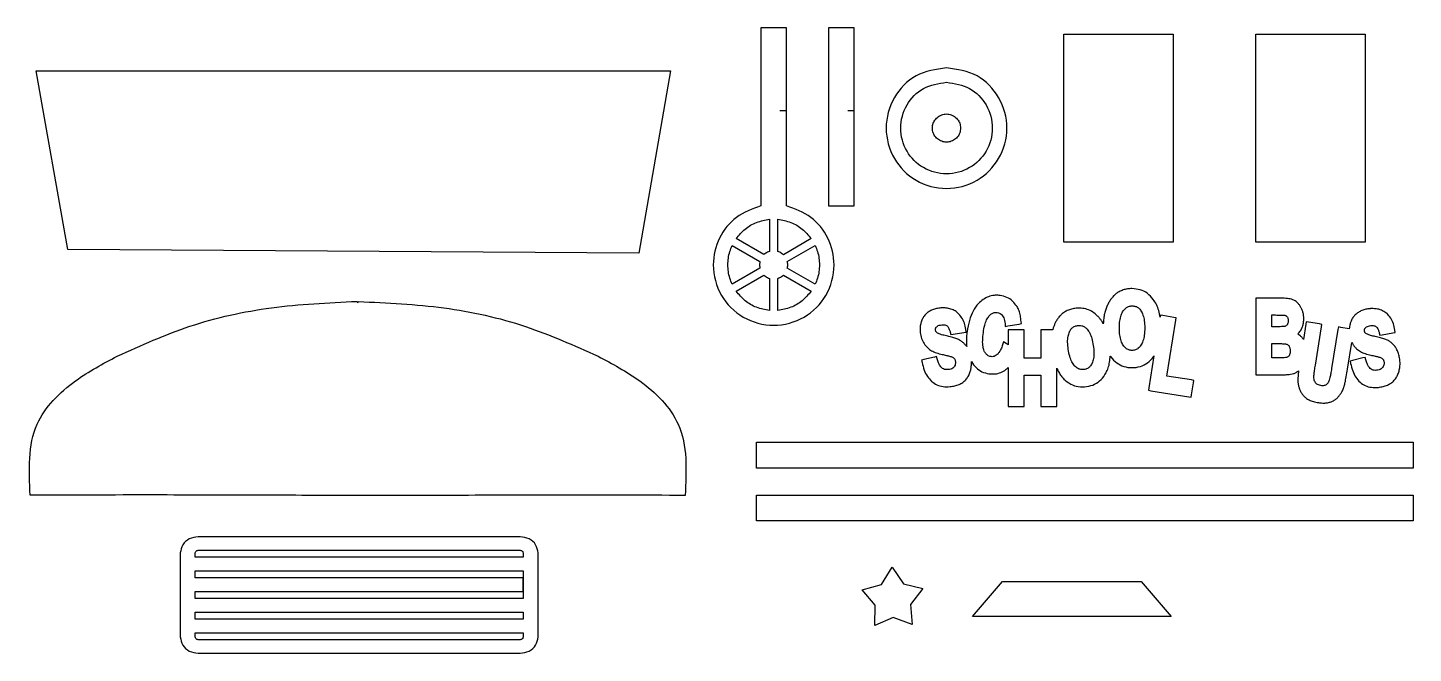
# Model space of a CAD drawing. Extents: x 1 to 1462, y -734 to 80.
# Drawn here: x 761 to 1410, y -733 to -440 of the extents above; entities that cross this region are included whole.
import ezdxf

# ---------------------------------------------------------------- set-up
doc = ezdxf.new("R2010")
doc.units = 0
doc.layers.get('0').update_dxf_attribs({"linetype": 'CONTINUOUS'})

msp = doc.modelspace()

# ---------------------------------------------------------------- linework, layer by layer
at = {"color": 7}
for p, q in [((1104.526562, -439.75), (1104.526562, -523.254736)), ((1116.549023, -439.75), (1104.526562, -439.75)), ((1104.526562, -439.75), (1104.526562, -439.75)), ((1116.549023, -523.254736), (1116.549023, -439.75)), ((1136.25, -439.75), (1136.25, -523.253955)), ((1148.272851, -439.75), (1136.25, -439.75)), ((1136.25, -439.75), (1136.25, -439.75)), ((1148.272851, -523.253955), (1148.272851, -439.75)), ((1246.499805, -442.748682), (1297.762012, -442.748682)), ((1246.499805, -540.244678), (1246.499805, -442.748682)), ((1297.762012, -442.748682), (1297.762012, -540.244678)), ((1336.499805, -442.748682), (1387.762012, -442.748682)), ((1336.499805, -540.244678), (1336.499805, -442.748682)), ((1387.762012, -442.748682), (1387.762012, -540.244678)), ((765.000098, -459.999902), (1062.223535, -459.999902)), ((779.859278, -543.677393), (765.000098, -459.999902)), ((765.000098, -459.999902), (765.000098, -459.999902)), ((1062.223535, -459.999902), (1047.365039, -545.331054)), ((1191.536718, -458.499121), (1191.536718, -458.499121)), ((1191.536718, -465.33584), (1191.536718, -465.33584)), ((1113.494336, -478.541943), (1116.046875, -478.490722)), ((1145.218946, -478.54292), (1147.769922, -478.49292)), ((1198.133594, -486.787061), (1198.133594, -486.787061)), ((1136.25, -523.253955), (1148.272851, -523.253955)), ((1108.65205, -529.530664), (1108.65205, -544.55874)), ((1108.65205, -529.530664), (1108.65205, -529.530664)), ((1112.423535, -544.58833), (1112.423535, -529.530664)), ((1112.423535, -529.530664), (1112.423535, -529.530664)), ((1106.000098, -546.091504), (1092.975879, -538.577149)), ((1128.099707, -538.577149), (1115.075683, -546.120313)), ((1047.365039, -545.331054), (779.859278, -543.677393)), ((1091.09082, -541.819482), (1104.114844, -549.361866)), ((1091.09082, -541.819482), (1091.09082, -541.819482)), ((1116.932129, -549.361866), (1129.984961, -541.819482)), ((1129.984961, -541.819482), (1129.984961, -541.819482)), ((1297.762012, -540.244678), (1246.499805, -540.244678)), ((1387.762012, -540.244678), (1336.499805, -540.244678)), ((1104.114844, -552.427539), (1091.09082, -559.970752)), ((1092.975879, -563.211523), (1106.000098, -555.69707)), ((1106.000098, -555.69707), (1106.000098, -555.69707)), ((1108.65205, -557.229883), (1108.65205, -572.257129)), ((1112.423535, -572.257129), (1112.423535, -557.200342)), ((1115.075683, -555.66831), (1128.099707, -563.211523)), ((1115.075683, -555.66831), (1115.075683, -555.66831)), ((1129.984961, -559.970752), (1116.932129, -552.427539)), ((1278.438965, -562.001465), (1278.438183, -562.001465)), ((915.158008, -567.999854), (915.158008, -567.999854)), ((1278.504883, -570.092676), (1278.504883, -570.092676)), ((1336.499805, -566.501465), (1336.499805, -567.644629)), ((1337.642285, -566.501465), (1336.499805, -566.501465)), ((1336.499805, -567.644629), (1336.499805, -601.263818)), ((1347.866797, -566.501465), (1337.642285, -566.501465)), ((1226.592871, -578.42627), (1226.504883, -577.392676)), ((1266.16875, -571.742187), (1266.147754, -571.742187)), ((1291.807031, -574.468652), (1291.653222, -575.457422)), ((1292.928711, -574.66626), (1291.807031, -574.468652)), ((1298.029394, -575.479834), (1292.928711, -574.66626)), ((1294.752734, -602.963818), (1298.996484, -576.776611)), ((1299.172558, -575.655859), (1298.029394, -575.479834)), ((1298.996484, -576.776611), (1299.172558, -575.655859)), ((1343.930957, -574.372656), (1345.755664, -574.372656)), ((1343.930957, -579.870215), (1343.930957, -574.372656)), ((1360.091699, -577.583008), (1359.91582, -578.72627)), ((1361.213282, -577.758984), (1360.091699, -577.583008)), ((1366.313965, -578.572656), (1361.213282, -577.758984)), ((1193.280762, -582.493408), (1193.544726, -583.505469)), ((1193.544726, -583.505469), (1194.579004, -583.351026)), ((1194.579004, -583.351026), (1199.679785, -582.537451)), ((1199.679785, -582.537451), (1200.800782, -582.362256)), ((1200.800782, -582.362256), (1200.624707, -581.218262)), ((1218.940625, -578.42627), (1218.984863, -579.745459)), ((1218.984863, -579.745459), (1220.282031, -579.52539)), ((1220.282031, -579.52539), (1225.559082, -578.602198)), ((1221.579004, -581.394238), (1220.435742, -581.394238)), ((1220.435742, -581.394238), (1220.435742, -582.537451)), ((1220.435742, -582.537451), (1220.435742, -588.276611)), ((1226.746094, -581.394238), (1221.579004, -581.394238)), ((1225.559082, -578.602198), (1226.592871, -578.42627)), ((1227.888867, -581.394238), (1226.746094, -581.394238)), ((1227.888867, -582.537451), (1227.888867, -581.394238)), ((1227.888867, -594.631054), (1227.888867, -582.537451)), ((1236.882226, -581.394238), (1235.717285, -581.394238)), ((1235.717285, -581.394238), (1235.717285, -582.537451)), ((1235.717285, -582.537451), (1235.717285, -594.631054)), ((1241.279785, -581.394238), (1236.882226, -581.394238)), ((1253.592871, -579.239795), (1253.592871, -579.239795)), ((1346.173438, -579.870215), (1343.930957, -579.870215)), ((1359.91582, -578.72627), (1358.772558, -585.850195)), ((1364.357324, -597.855859), (1367.259766, -579.891846)), ((1367.456836, -578.770215), (1366.313965, -578.572656)), ((1367.259766, -579.891846), (1367.456836, -578.770215)), ((1374.955664, -581.122998), (1371.986914, -599.482275)), ((1375.130762, -579.979834), (1374.955664, -581.122998)), ((1376.252637, -580.155859), (1375.130762, -579.979834)), ((1380.276465, -580.793408), (1376.252637, -580.155859)), ((1394.304785, -582.771826), (1394.56875, -583.805469)), ((1394.56875, -583.805469), (1395.62373, -583.629394)), ((1395.62373, -583.629394), (1400.724512, -582.771826)), ((1400.724512, -582.771826), (1401.82373, -582.596631)), ((1401.82373, -582.596631), (1401.670019, -581.496631)), ((1218.192871, -587.001465), (1217.775782, -588.364649)), ((1219.446094, -587.704638), (1218.192871, -587.001465)), ((1220.435742, -588.276611), (1219.446094, -587.704638)), ((1343.930957, -587.741455), (1346.965234, -587.741455)), ((1343.931641, -594.447851), (1343.930957, -587.741455)), ((1379.462793, -599.724658), (1381.485254, -587.235791)), ((1180.902246, -595.268652), (1179.80293, -595.532666)), ((1179.80293, -595.532666), (1180.044629, -596.631787)), ((1185.827832, -594.124658), (1180.902246, -595.268652)), ((1186.904883, -593.883008), (1185.827832, -594.124658)), ((1187.190918, -594.960645), (1186.904883, -593.883008)), ((1235.717285, -594.631054), (1227.888867, -594.631054)), ((1288.728809, -593.575049), (1286.310156, -608.52705)), ((1347.581446, -594.447851), (1343.931641, -594.447851)), ((1350.835742, -594.271875), (1350.81416, -594.293408)), ((1350.856738, -594.271875), (1350.835742, -594.271875)), ((1381.749218, -595.700634), (1380.671582, -595.964649)), ((1380.671582, -595.964649), (1380.891699, -597.042187)), ((1386.674805, -594.513477), (1381.749218, -595.700634)), ((1387.774121, -594.249463), (1386.674805, -594.513477)), ((1388.059766, -595.348584), (1387.774121, -594.249463)), ((1220.435742, -599.006201), (1220.435742, -616.156641)), ((1227.888867, -616.156641), (1227.888867, -602.612598)), ((1227.888867, -602.612598), (1235.717285, -602.612598)), ((1235.717285, -602.612598), (1235.717285, -616.156641)), ((1243.192774, -616.156641), (1243.192774, -599.358252)), ((1306.296875, -604.832666), (1294.752734, -602.963818)), ((1336.499805, -601.263818), (1336.499805, -602.407031)), ((1336.499805, -602.407031), (1337.643066, -602.407031)), ((1337.643066, -602.407031), (1346.349317, -602.407031)), ((1286.310156, -608.52705), (1286.134082, -609.647851)), ((1286.134082, -609.647851), (1287.255664, -609.846191)), ((1287.255664, -609.846191), (1305.04375, -612.682275)), ((1307.44082, -605.008594), (1306.296875, -604.832666)), ((1306.362793, -611.736621), (1307.263672, -606.130225)), ((1307.263672, -606.130225), (1307.44082, -605.008594)), ((1220.435742, -616.156641), (1220.435742, -617.299805)), ((1227.888867, -617.299805), (1227.888867, -616.156641)), ((1235.717285, -616.156641), (1235.717285, -617.299805)), ((1243.192774, -617.299805), (1243.192774, -616.156641)), ((1305.04375, -612.682275), (1306.164355, -612.858252)), ((1306.164355, -612.858252), (1306.362793, -611.736621)), ((1220.435742, -617.299805), (1221.579004, -617.299805)), ((1221.579004, -617.299805), (1226.746094, -617.299805)), ((1226.746094, -617.299805), (1227.888867, -617.299805)), ((1235.717285, -617.299805), (1236.882226, -617.299805)), ((1236.882226, -617.299805), (1242.027832, -617.299805)), ((1242.027832, -617.299805), (1243.192774, -617.299805)), ((1102.499805, -634.001465), (1410.250098, -634.001465)), ((1102.499805, -646.083789), (1102.499805, -634.001465)), ((1410.250098, -634.001465), (1410.250098, -646.083789)), ((1410.250098, -646.083789), (1102.499805, -646.083789)), ((1102.499805, -658.751855), (1410.250782, -658.751855)), ((1102.499805, -670.834278), (1102.499805, -658.751855)), ((1410.250782, -658.751855), (1410.250782, -670.834278)), ((1410.250782, -670.834278), (1102.499805, -670.834278)), ((991.709961, -678.250244), (840.942774, -678.250244)), ((840.942774, -678.250244), (840.942774, -678.250244)), ((832.499805, -685.896582), (832.499805, -725.249707)), ((839.535645, -687.907862), (839.535645, -685.896582)), ((993.117187, -687.907862), (839.535645, -687.907862)), ((840.942774, -684.622266), (991.709961, -684.622266)), ((840.942774, -684.622266), (840.942774, -684.622266)), ((993.117187, -685.896582), (993.117187, -687.907862)), ((1000.152832, -725.249707), (1000.152832, -685.896582)), ((839.535645, -694.280615), (993.117187, -694.280615)), ((839.535645, -697.567041), (839.535645, -694.280615)), ((839.535645, -694.280615), (839.535645, -694.280615)), ((993.117187, -694.280615), (993.117187, -707.226172)), ((1161.085351, -700.584619), (1165.995703, -692.501465)), ((1165.995703, -692.501465), (1171.304883, -700.329394)), ((993.095606, -697.567041), (839.535645, -697.567041)), ((993.095606, -703.939746), (993.095606, -697.567041)), ((1151.999805, -703.21416), (1161.085351, -700.584619)), ((1171.304883, -700.329394), (1180.50918, -702.502246)), ((1203.749805, -715.599023), (1217.82168, -699.251855)), ((1217.82168, -699.251855), (1282.784766, -699.251855)), ((1282.784766, -699.251855), (1296.856738, -715.599023)), ((839.535645, -707.226172), (839.535645, -703.939746)), ((839.535645, -703.939746), (993.095606, -703.939746)), ((993.117187, -707.226172), (839.535645, -707.226172)), ((1158.16875, -710.382226), (1151.999805, -703.21416)), ((1180.50918, -702.502246), (1174.704883, -709.970215)), ((839.535645, -713.599023), (993.117187, -713.599023)), ((839.535645, -716.88457), (839.535645, -713.599023)), ((839.535645, -713.599023), (839.535645, -713.599023)), ((993.117187, -713.599023), (993.117187, -716.88457)), ((1157.862793, -719.83584), (1158.16875, -710.382226)), ((1174.704883, -709.970215), (1175.482813, -719.395801)), ((993.117187, -716.88457), (839.535645, -716.88457)), ((1166.586914, -716.183008), (1157.862793, -719.83584)), ((1175.482813, -719.395801), (1166.586914, -716.183008)), ((1296.856738, -715.599023), (1203.749805, -715.599023)), ((839.535645, -723.257617), (993.117187, -723.257617)), ((839.535645, -725.249707), (839.535645, -723.257617)), ((839.535645, -723.257617), (839.535645, -723.257617)), ((991.709961, -726.523926), (840.942774, -726.523926)), ((993.117187, -723.257617), (993.117187, -725.249707)), ((840.942774, -732.896875), (991.709961, -732.896875))]:
    msp.add_line(p, q, dxfattribs=at)
for points, knots in [([(1191.536718, -458.499121), (1196.523607, -459.276543), (1206.349251, -460.808294), (1217.166337, -472.070429), (1221.173911, -486.760846), (1217.166307, -501.605377), (1206.349059, -512.413235), (1191.537103, -516.423583), (1176.725337, -512.412936), (1165.908505, -501.605341), (1161.900444, -486.760847), (1165.908479, -472.070461), (1176.72513, -460.808619), (1186.550282, -459.276631), (1191.536718, -458.499121)], [0, 0, 0, 0, 14.791091, 29.142823, 43.933453, 58.723344, 73.07465, 87.865677, 102.655471, 117.006764, 131.796712, 146.5874, 160.939119, 175.728977, 175.728977, 175.728977, 175.728977]), ([(1191.536718, -465.33584), (1187.75544, -465.925443), (1180.30492, -467.087181), (1172.102723, -475.627335), (1169.063529, -486.767116), (1172.102759, -498.023725), (1180.305118, -506.219249), (1191.537152, -509.26055), (1202.769395, -506.219375), (1210.972773, -498.023986), (1214.012356, -486.767115), (1210.972809, -475.62708), (1202.769591, -467.087013), (1195.318441, -465.9254), (1191.536718, -465.33584)], [0, 0, 0, 0, 11.215321, 22.098337, 33.314261, 44.529425, 55.412023, 66.627283, 77.843842, 88.726977, 99.942203, 111.15819, 122.041743, 133.258363, 133.258363, 133.258363, 133.258363]), ([(1188.232715, -481.071045), (1188.938925, -480.756151), (1190.341218, -480.130879), (1192.724304, -480.13086), (1194.126548, -480.75615), (1194.832715, -481.071045)], [0, 0, 0, 0, 2.303252, 4.573478, 6.876608, 6.876608, 6.876608, 6.876608]), ([(1198.133594, -486.787061), (1198.05474, -487.558716), (1197.89817, -489.090905), (1196.682803, -491.115578), (1194.903716, -492.620498), (1192.701179, -493.419313), (1190.363845, -493.419248), (1188.164392, -492.620698), (1186.373185, -491.115295), (1185.204204, -489.091481), (1184.794385, -486.784659), (1185.208806, -484.491345), (1186.355037, -482.426647), (1187.603848, -481.52506), (1188.232715, -481.071045)], [0, 0, 0, 0, 2.303189, 4.573181, 6.876643, 9.179773, 11.449999, 13.753251, 16.056398, 18.326315, 20.629499, 22.933023, 25.203415, 27.50649, 27.50649, 27.50649, 27.50649]), ([(1194.832715, -481.071045), (1195.458666, -481.525093), (1196.70162, -482.426699), (1197.893413, -484.490712), (1198.053149, -486.017932), (1198.133594, -486.787061)], [0, 0, 0, 0, 2.30339, 4.573859, 6.877385, 6.877385, 6.877385, 6.877385]), ([(1104.526562, -523.254736), (1100.497858, -524.709005), (1092.485656, -527.601225), (1084.265543, -538.074162), (1081.074442, -551.492995), (1084.907846, -565.715091), (1095.725857, -576.520664), (1110.537752, -580.532583), (1125.349627, -576.520737), (1136.167324, -565.714976), (1140.000332, -551.492993), (1136.809627, -538.074275), (1128.589878, -527.601139), (1120.577732, -524.708984), (1116.549023, -523.254736)], [0, 0, 0, 0, 12.635857, 25.129929, 38.047211, 52.837919, 67.189802, 81.980347, 96.770805, 111.122425, 125.913075, 138.830302, 151.324124, 163.959939, 163.959939, 163.959939, 163.959939]), ([(1092.975879, -538.577149), (1094.293362, -537.006381), (1096.93718, -533.854288), (1102.441073, -530.632393), (1106.563366, -529.901164), (1108.65205, -529.530664)], [0, 0, 0, 0, 6.123107, 12.287363, 18.618566, 18.618566, 18.618566, 18.618566]), ([(1112.423535, -529.530664), (1114.512294, -529.901153), (1118.634654, -530.632347), (1124.138576, -533.854258), (1126.782287, -537.006378), (1128.099707, -538.577149)], [0, 0, 0, 0, 6.331414, 12.495633, 18.618621, 18.618621, 18.618621, 18.618621]), ([(1091.09082, -559.970752), (1090.697277, -559.028056), (1089.903297, -557.126148), (1089.244671, -554.058883), (1089.005758, -550.89404), (1089.244617, -547.729514), (1089.903303, -544.663054), (1090.697279, -542.761837), (1091.09082, -541.819482)], [0, 0, 0, 0, 3.059257, 6.172113, 9.362001, 12.551465, 15.663344, 18.721654, 18.721654, 18.721654, 18.721654]), ([(1108.65205, -544.55874), (1108.325123, -544.673334), (1107.673983, -544.901571), (1106.777714, -545.424099), (1106.258595, -545.869644), (1106.000098, -546.091504)], [0, 0, 0, 0, 1.03778, 2.066946, 3.087717, 3.087717, 3.087717, 3.087717]), ([(1115.075683, -546.120313), (1114.817869, -545.89774), (1114.30037, -545.450981), (1113.401576, -544.932726), (1112.750781, -544.703563), (1112.423535, -544.58833)], [0, 0, 0, 0, 1.02038, 2.048163, 3.087691, 3.087691, 3.087691, 3.087691]), ([(1129.984961, -541.819482), (1130.378477, -542.761836), (1131.172401, -544.663049), (1131.830858, -547.729534), (1132.06959, -550.89404), (1131.830803, -554.058863), (1131.172407, -557.126152), (1130.378478, -559.028057), (1129.984961, -559.970752)], [0, 0, 0, 0, 3.058274, 6.170112, 9.359568, 12.549449, 15.662265, 18.721485, 18.721485, 18.721485, 18.721485]), ([(1104.114844, -549.361866), (1104.079162, -549.527674), (1104.007399, -549.861147), (1103.950449, -550.373972), (1103.930252, -550.894093), (1103.950391, -551.414352), (1104.007234, -551.927734), (1104.079103, -552.261535), (1104.114844, -552.427539)], [0, 0, 0, 0, 0.50854, 1.022767, 1.545501, 2.068822, 2.583467, 3.092613, 3.092613, 3.092613, 3.092613]), ([(1116.932129, -552.427539), (1116.969377, -552.261405), (1117.044274, -551.927353), (1117.119039, -551.415301), (1117.148859, -550.894049), (1117.11902, -550.37288), (1117.044348, -549.861345), (1116.969385, -549.527692), (1116.932129, -549.361866)], [0, 0, 0, 0, 0.51065, 1.026785, 1.550659, 2.074072, 2.589977, 3.099729, 3.099729, 3.099729, 3.099729]), ([(1106.000098, -555.69707), (1106.25864, -555.918943), (1106.777804, -556.36447), (1107.674047, -556.88704), (1108.325144, -557.115285), (1108.65205, -557.229883)], [0, 0, 0, 0, 1.020901, 2.050006, 3.087729, 3.087729, 3.087729, 3.087729]), ([(1112.423535, -557.200342), (1112.750775, -557.085157), (1113.401551, -556.856092), (1114.300519, -556.338032), (1114.817893, -555.891034), (1115.075683, -555.66831)], [0, 0, 0, 0, 1.03947, 2.067178, 3.087784, 3.087784, 3.087784, 3.087784]), ([(1108.65205, -572.257129), (1106.563414, -571.886828), (1102.441158, -571.155979), (1096.937212, -567.934325), (1094.293377, -564.782278), (1092.975879, -563.211523)], [0, 0, 0, 0, 6.330947, 12.495128, 18.618232, 18.618232, 18.618232, 18.618232]), ([(1128.099707, -563.211523), (1126.782294, -564.78228), (1124.138615, -567.93435), (1118.634647, -571.156064), (1114.512292, -571.886848), (1112.423535, -572.257129)], [0, 0, 0, 0, 6.122941, 12.287028, 18.618313, 18.618313, 18.618313, 18.618313]), ([(1272.370117, -563.475049), (1271.919327, -563.752705), (1270.997594, -564.32043), (1269.776423, -565.468946), (1268.657952, -566.812377), (1267.668659, -568.330981), (1266.817894, -569.981442), (1266.386807, -571.150727), (1266.16875, -571.742187)], [0, 0, 0, 0, 1.584813, 3.240484, 4.999644, 6.820758, 8.666859, 10.556522, 10.556522, 10.556522, 10.556522]), ([(1278.438183, -562.001465), (1277.710746, -562.032166), (1276.287935, -562.092215), (1274.221916, -562.576745), (1272.982571, -563.177948), (1272.370117, -563.475049)], [0, 0, 0, 0, 2.181947, 4.267721, 6.305461, 6.305461, 6.305461, 6.305461]), ([(1288.420606, -567.080615), (1287.556456, -566.085665), (1285.864114, -564.137164), (1282.306947, -562.321635), (1279.743385, -562.109438), (1278.438965, -562.001465)], [0, 0, 0, 0, 3.92984, 7.696164, 11.597927, 11.597927, 11.597927, 11.597927]), ([(802.933203, -593.679834), (814.155535, -588.625292), (837.287616, -578.206596), (875.397294, -569.847541), (901.794204, -568.620872), (915.158008, -567.999854)], [0, 0, 0, 0, 36.855237, 75.968018, 116.073239, 116.073239, 116.073239, 116.073239]), ([(915.158008, -567.999854), (915.208037, -568.06814), (915.30737, -568.203723), (915.459672, -568.405079), (915.561558, -568.538417), (915.612793, -568.605469)], [0, 0, 0, 0, 0.253954, 0.504223, 0.757382, 0.757382, 0.757382, 0.757382]), ([(915.612793, -568.605469), (915.660481, -568.544092), (915.755162, -568.422233), (915.902801, -568.243577), (915.997117, -568.12181), (916.044531, -568.060596)], [0, 0, 0, 0, 0.233165, 0.462932, 0.695205, 0.695205, 0.695205, 0.695205]), ([(916.044531, -568.060596), (929.409798, -568.680402), (955.811872, -569.904782), (993.929147, -578.262225), (1017.065391, -588.684695), (1028.288867, -593.740674)], [0, 0, 0, 0, 40.109487, 79.23326, 116.093269, 116.093269, 116.093269, 116.093269]), ([(1200.624707, -581.218262), (1200.421048, -580.191303), (1200.029474, -578.216772), (1198.729885, -575.549857), (1197.055953, -573.526874), (1195.122461, -572.145032), (1193.068751, -571.342717), (1191.333719, -571.067096), (1190.03497, -571.026939), (1189.212943, -571.053761), (1187.980682, -571.150163), (1186.4005, -571.413053), (1184.551003, -572.010801), (1183.488526, -572.671733), (1182.96875, -572.995068)], [0, 0, 0, 0, 3.130275, 6.018571, 8.799075, 10.92063, 13.078019, 15.354285, 16.152485, 16.97458, 17.820261, 19.859303, 21.770628, 23.601213, 23.601213, 23.601213, 23.601213]), ([(1216.675782, -565.233398), (1216.355601, -565.197724), (1215.721961, -565.127125), (1214.77291, -565.11644), (1213.234994, -565.214901), (1211.113711, -565.714111), (1208.591962, -567.04717), (1206.069739, -569.260481), (1203.787999, -572.566304), (1202.019059, -577.051878), (1201.453779, -580.373696), (1201.152832, -582.142187)], [0, 0, 0, 0, 0.966006, 1.911737, 2.842529, 5.587056, 8.370599, 11.316834, 15.572086, 20.289633, 25.66065, 25.66065, 25.66065, 25.66065]), ([(1224.56875, -570.400634), (1223.927709, -569.507752), (1222.66665, -567.751271), (1219.868602, -565.921208), (1217.752612, -565.465373), (1216.675782, -565.233398)], [0, 0, 0, 0, 3.279102, 6.450656, 9.737182, 9.737182, 9.737182, 9.737182]), ([(1226.504883, -577.392676), (1226.407632, -576.495399), (1226.223541, -574.796907), (1225.616648, -572.414866), (1224.906232, -571.049329), (1224.56875, -570.400634)], [0, 0, 0, 0, 2.707631, 5.125384, 7.313289, 7.313289, 7.313289, 7.313289]), ([(1262.34375, -574.88623), (1261.601543, -574.218966), (1260.150761, -572.914674), (1257.506115, -571.661047), (1255.314765, -571.203414), (1253.714748, -571.140233), (1252.722398, -571.179297), (1251.335126, -571.334133), (1249.614387, -571.715118), (1247.640386, -572.474518), (1246.503397, -573.249528), (1245.941309, -573.632666)], [0, 0, 0, 0, 2.981058, 5.82703, 8.661677, 9.633048, 10.626224, 11.638103, 13.81739, 15.898693, 17.933612, 17.933612, 17.933612, 17.933612]), ([(1282.616797, -588.540625), (1282.245904, -589.035545), (1281.561844, -589.948357), (1280.089202, -590.818877), (1278.503416, -591.029738), (1276.906781, -590.817765), (1275.435893, -589.93151), (1274.20721, -588.460804), (1273.224909, -586.376234), (1272.655993, -583.640732), (1272.48618, -580.478744), (1272.654116, -577.318061), (1273.208975, -574.585921), (1274.160957, -572.523553), (1275.375342, -571.087946), (1276.866732, -570.205882), (1277.95069, -570.130974), (1278.504883, -570.092676)], [0, 0, 0, 0, 1.841776, 3.396897, 4.976841, 6.563453, 8.137055, 10.002272, 12.237578, 14.982152, 18.328495, 21.716777, 24.456456, 26.64196, 28.456275, 30.030297, 31.676898, 31.676898, 31.676898, 31.676898]), ([(1278.504883, -570.092676), (1279.056982, -570.129167), (1280.131188, -570.200166), (1281.608718, -571.064917), (1282.805421, -572.482383), (1283.742016, -574.526433), (1284.289514, -577.242268), (1284.460593, -580.422464), (1284.276722, -583.608349), (1283.759477, -586.405595), (1282.968477, -587.883531), (1282.616797, -588.540625)], [0, 0, 0, 0, 1.640179, 3.19126, 4.974429, 7.13618, 9.862449, 13.238519, 16.661662, 19.441075, 21.666023, 21.666023, 21.666023, 21.666023]), ([(1291.653222, -575.457422), (1291.450862, -574.402551), (1291.060357, -572.36691), (1290.000399, -569.512027), (1288.937985, -567.876899), (1288.420606, -567.080615)], [0, 0, 0, 0, 3.220466, 6.214703, 9.057021, 9.057021, 9.057021, 9.057021]), ([(1356.155762, -583.234229), (1356.374069, -583.011179), (1356.81467, -582.561005), (1357.40021, -581.800041), (1357.998047, -580.765355), (1358.514182, -579.427989), (1358.874481, -577.796625), (1358.982232, -576.157645), (1358.888618, -574.57277), (1358.601498, -573.089998), (1358.110176, -571.727571), (1357.473249, -570.499411), (1356.728963, -569.411742), (1355.859242, -568.483325), (1354.868082, -567.738588), (1353.781645, -567.181832), (1352.591412, -566.814326), (1351.241277, -566.61953), (1349.654014, -566.514447), (1348.497837, -566.506049), (1347.866797, -566.501465)], [0, 0, 0, 0, 0.935804, 1.888701, 2.871457, 4.511629, 6.16684, 7.865847, 9.422049, 10.918766, 12.380312, 13.750822, 15.059529, 16.322375, 17.549507, 18.760372, 19.966633, 21.268386, 22.843525, 24.736322, 24.736322, 24.736322, 24.736322]), ([(1179.80293, -577.239062), (1179.627297, -577.818956), (1179.275821, -578.979442), (1179.084606, -580.81187), (1179.182398, -582.032154), (1179.231738, -582.647851)], [0, 0, 0, 0, 1.815138, 3.632461, 5.48318, 5.48318, 5.48318, 5.48318]), ([(1182.96875, -572.995068), (1182.505621, -573.368755), (1181.581505, -574.1144), (1180.499861, -575.572286), (1180.037195, -576.678794), (1179.80293, -577.239062)], [0, 0, 0, 0, 1.780611, 3.552985, 5.370879, 5.370879, 5.370879, 5.370879]), ([(1208.78291, -582.647851), (1208.973996, -581.499705), (1209.314737, -579.452347), (1210.132829, -576.777834), (1211.035111, -575.453183), (1211.421289, -574.88623)], [0, 0, 0, 0, 3.496433, 6.234787, 8.283778, 8.283778, 8.283778, 8.283778]), ([(1211.421289, -574.88623), (1211.803094, -574.48706), (1212.50609, -573.752089), (1213.911049, -573.146983), (1215.205979, -573.152781), (1216.311859, -573.408898), (1217.179222, -573.931796), (1217.878109, -574.724228), (1218.445951, -575.743691), (1218.832163, -577.00911), (1218.902827, -577.932407), (1218.940625, -578.42627)], [0, 0, 0, 0, 1.644332, 3.027617, 4.446918, 5.457851, 6.402875, 7.431512, 8.592581, 9.881661, 11.364144, 11.364144, 11.364144, 11.364144]), ([(1245.941309, -573.632666), (1245.535858, -573.973494), (1244.706466, -574.670692), (1243.668023, -575.988667), (1242.833454, -577.35886), (1242.175816, -578.726505), (1241.662214, -580.033516), (1241.407844, -580.938591), (1241.279785, -581.394238)], [0, 0, 0, 0, 1.585444, 3.243195, 5.003888, 6.391442, 7.791207, 9.210347, 9.210347, 9.210347, 9.210347]), ([(1265.004492, -578.470215), (1264.746166, -578.030551), (1264.236475, -577.163071), (1263.346977, -575.959914), (1262.675952, -575.241763), (1262.34375, -574.88623)], [0, 0, 0, 0, 1.529246, 3.017284, 4.476245, 4.476245, 4.476245, 4.476245]), ([(1266.147754, -571.742187), (1265.94885, -572.417287), (1265.535399, -573.820585), (1265.175166, -576.079277), (1265.062822, -577.653084), (1265.004492, -578.470215)], [0, 0, 0, 0, 2.109698, 4.385328, 6.842775, 6.842775, 6.842775, 6.842775]), ([(1345.755664, -574.372656), (1346.459542, -574.378354), (1347.645728, -574.387958), (1349.06158, -574.42792), (1349.771093, -574.485937), (1349.999805, -574.504638)], [0, 0, 0, 0, 2.111859, 3.558936, 4.247294, 4.247294, 4.247294, 4.247294]), ([(1349.999805, -574.504638), (1350.179527, -574.538577), (1350.501177, -574.599316), (1350.921084, -574.826326), (1351.223671, -575.183501), (1351.45594, -575.66543), (1351.60051, -576.309411), (1351.643248, -577.062655), (1351.593255, -577.823802), (1351.413222, -578.485344), (1351.123763, -578.991118), (1350.764288, -579.379333), (1350.298854, -579.647455), (1349.752315, -579.779738), (1348.952871, -579.814508), (1347.758694, -579.863414), (1346.761387, -579.867693), (1346.173438, -579.870215)], [0, 0, 0, 0, 0.54656, 0.978178, 1.400761, 1.928634, 2.569112, 3.367193, 4.185941, 4.848349, 5.404099, 5.919001, 6.417194, 6.991944, 7.587265, 8.815093, 10.578592, 10.578592, 10.578592, 10.578592]), ([(1380.913965, -577.649463), (1380.802164, -577.990096), (1380.579044, -578.669896), (1380.377809, -579.726394), (1380.310272, -580.437468), (1380.276465, -580.793408)], [0, 0, 0, 0, 1.074663, 2.144699, 3.217162, 3.217162, 3.217162, 3.217162]), ([(1397.932617, -573.735058), (1397.27933, -573.234158), (1395.953909, -572.217905), (1393.447815, -571.463768), (1391.564012, -571.356635), (1390.388089, -571.39433), (1389.969954, -571.40883), (1389.003592, -571.491053), (1387.55166, -571.756826), (1385.718093, -572.39823), (1384.099928, -573.325093), (1382.735262, -574.527506), (1381.628234, -575.975044), (1381.153842, -577.087134), (1380.913965, -577.649463)], [0, 0, 0, 0, 2.452524, 4.975807, 7.698866, 8.086703, 8.505701, 8.953739, 10.995587, 12.913774, 14.755896, 16.552287, 18.339603, 20.167779, 20.167779, 20.167779, 20.167779]), ([(1401.670019, -581.496631), (1401.47534, -580.47113), (1401.101199, -578.50029), (1399.851576, -575.79759), (1398.563323, -574.412953), (1397.932617, -573.735058)], [0, 0, 0, 0, 3.126795, 6.009166, 8.773888, 8.773888, 8.773888, 8.773888]), ([(1179.231738, -582.647851), (1179.399854, -583.569247), (1179.729426, -585.375543), (1180.968947, -587.834867), (1182.572375, -589.800153), (1184.568982, -591.228013), (1186.868519, -592.208217), (1188.581425, -592.625669), (1189.499707, -592.849463)], [0, 0, 0, 0, 2.797152, 5.483513, 8.162841, 10.328751, 12.780018, 15.612746, 15.612746, 15.612746, 15.612746]), ([(1200.976855, -589.178271), (1200.663186, -588.764175), (1200.043287, -587.945806), (1198.900795, -586.918227), (1197.542628, -586.029444), (1195.860616, -585.29962), (1193.795497, -584.648453), (1191.537336, -584.165266), (1189.454494, -583.695552), (1187.974774, -583.172031), (1187.066652, -582.762501), (1186.661254, -582.317918), (1186.437737, -581.89462), (1186.342284, -581.404347), (1186.313731, -580.918338), (1186.418309, -580.467311), (1186.582675, -580.248326), (1186.66289, -580.141455)], [0, 0, 0, 0, 1.555577, 3.074253, 4.5826, 6.406506, 8.554852, 11.068486, 13.336391, 14.940384, 15.797329, 16.270423, 16.717357, 17.216524, 17.755664, 18.172398, 18.569646, 18.569646, 18.569646, 18.569646]), ([(1186.66289, -580.141455), (1186.859271, -579.945796), (1187.277018, -579.529584), (1188.19238, -579.149013), (1188.878799, -579.05136), (1189.258008, -578.997412)], [0, 0, 0, 0, 0.825381, 1.755774, 2.904216, 2.904216, 2.904216, 2.904216]), ([(1189.258008, -578.997412), (1189.622411, -578.973702), (1190.268067, -578.931691), (1191.145864, -579.109537), (1191.845101, -579.512419), (1192.404273, -580.209137), (1192.912256, -581.21534), (1193.14783, -582.032367), (1193.280762, -582.493408)], [0, 0, 0, 0, 1.092107, 1.935014, 2.646493, 3.465141, 4.574271, 6.010717, 6.010717, 6.010717, 6.010717]), ([(1201.152832, -582.142187), (1201.057557, -582.966628), (1200.872549, -584.567555), (1200.802053, -586.922709), (1200.919662, -588.440281), (1200.976855, -589.178271)], [0, 0, 0, 0, 2.489349, 4.8339, 7.053366, 7.053366, 7.053366, 7.053366]), ([(1209.200782, -591.244629), (1208.985746, -590.578805), (1208.474241, -588.995015), (1208.425034, -586.063184), (1208.653957, -583.878496), (1208.78291, -582.647851)], [0, 0, 0, 0, 2.090367, 4.972345, 8.689889, 8.689889, 8.689889, 8.689889]), ([(1251.547754, -598.12705), (1251.097112, -597.528209), (1250.093574, -596.194645), (1249.159883, -593.543759), (1248.510962, -590.448374), (1248.237379, -587.299655), (1248.341322, -584.493731), (1248.902716, -582.940769), (1249.151758, -582.251855)], [0, 0, 0, 0, 2.23743, 4.982553, 8.328318, 11.718603, 14.46127, 16.648024, 16.648024, 16.648024, 16.648024]), ([(1249.151758, -582.251855), (1249.444755, -581.718617), (1249.991625, -580.723349), (1251.358774, -579.669321), (1252.484987, -579.367437), (1253.170343, -579.275557), (1253.382697, -579.251278), (1253.523138, -579.243605), (1253.592871, -579.239795)], [0, 0, 0, 0, 1.809685, 3.377711, 5.022088, 5.241065, 5.453468, 5.662941, 5.662941, 5.662941, 5.662941]), ([(1253.592871, -579.239795), (1254.059636, -579.257253), (1254.99217, -579.292131), (1256.325004, -579.958023), (1257.606398, -581.109968), (1258.794296, -582.940401), (1259.732707, -585.541487), (1260.363907, -588.660414), (1260.64688, -591.838196), (1260.546397, -594.68197), (1259.979563, -596.260053), (1259.727637, -596.961426)], [0, 0, 0, 0, 1.387112, 2.77126, 4.357948, 6.51793, 9.237458, 12.609771, 16.03376, 18.814688, 21.039443, 21.039443, 21.039443, 21.039443]), ([(1358.772558, -585.850195), (1358.539587, -585.501434), (1358.077471, -584.809639), (1357.170618, -583.944534), (1356.494568, -583.471362), (1356.155762, -583.234229)], [0, 0, 0, 0, 1.255156, 2.489698, 3.729959, 3.729959, 3.729959, 3.729959]), ([(1392.434766, -584.487012), (1391.699169, -584.328461), (1390.445622, -584.058269), (1388.982186, -583.544698), (1388.090837, -583.150076), (1387.699128, -582.720476), (1387.492816, -582.302243), (1387.410019, -581.811742), (1387.384579, -581.318165), (1387.488224, -580.862068), (1387.807152, -580.398448), (1388.364427, -579.913996), (1389.270119, -579.508283), (1390.324278, -579.319209), (1391.360922, -579.27386), (1392.237819, -579.439573), (1392.931958, -579.832318), (1393.474392, -580.516675), (1393.95845, -581.509564), (1394.179429, -582.31495), (1394.304785, -582.771826)], [0, 0, 0, 0, 2.251757, 3.837273, 4.672186, 5.122232, 5.55148, 6.053129, 6.602944, 7.028517, 7.42657, 8.269523, 9.211319, 10.366584, 11.464114, 12.310566, 13.009168, 13.80557, 14.887504, 16.305861, 16.305861, 16.305861, 16.305861]), ([(1217.775782, -588.364649), (1217.538575, -589.043717), (1217.110606, -590.268892), (1216.269491, -591.813559), (1215.360386, -592.900228), (1214.419513, -593.589036), (1213.427308, -593.939249), (1212.298409, -593.914602), (1211.078506, -593.5782), (1209.919708, -592.621822), (1209.455107, -591.73182), (1209.200782, -591.244629)], [0, 0, 0, 0, 2.15552, 3.88899, 5.245494, 6.372761, 7.349392, 8.340393, 9.717435, 11.070272, 12.706498, 12.706498, 12.706498, 12.706498]), ([(1346.965234, -587.741455), (1347.64058, -587.751723), (1348.785773, -587.769134), (1350.143467, -587.923483), (1351.014531, -588.056871), (1351.504862, -588.355906), (1351.884199, -588.704087), (1352.182379, -589.161611), (1352.406341, -589.729489), (1352.544267, -590.420703), (1352.588393, -591.23523), (1352.536807, -592.071053), (1352.362525, -592.827175), (1352.07419, -593.408872), (1351.725849, -593.836383), (1351.315237, -594.138465), (1351.010252, -594.227207), (1350.856738, -594.271875)], [0, 0, 0, 0, 2.022331, 3.429295, 4.116268, 4.628938, 5.124878, 5.651941, 6.251193, 6.946389, 7.7568, 8.692665, 9.451054, 10.06804, 10.622969, 11.09307, 11.569511, 11.569511, 11.569511, 11.569511]), ([(1381.485254, -587.235791), (1381.683422, -587.60265), (1382.079645, -588.336159), (1382.829897, -589.344536), (1383.884784, -590.491315), (1385.497217, -591.625647), (1387.790548, -592.57965), (1389.497269, -592.979707), (1390.4125, -593.194238)], [0, 0, 0, 0, 1.249452, 2.498191, 3.759387, 5.911788, 8.348018, 11.165128, 11.165128, 11.165128, 11.165128]), ([(1398.570117, -586.399805), (1398.024213, -586.141517), (1396.834157, -585.578458), (1394.76335, -584.975948), (1393.250894, -584.658376), (1392.434766, -584.487012)], [0, 0, 0, 0, 1.809445, 3.944537, 6.446968, 6.446968, 6.446968, 6.446968]), ([(1402.175683, -589.895801), (1401.850726, -589.416393), (1401.21137, -588.473156), (1399.992317, -587.27556), (1399.042434, -586.690646), (1398.570117, -586.399805)], [0, 0, 0, 0, 1.735281, 3.414178, 5.074623, 5.074623, 5.074623, 5.074623]), ([(1403.275, -601.593408), (1403.473502, -600.945998), (1403.87026, -599.651985), (1404.083776, -597.614194), (1403.998602, -595.532574), (1403.647399, -593.496175), (1403.081753, -591.569184), (1402.471064, -590.441328), (1402.175683, -589.895801)], [0, 0, 0, 0, 2.027598, 4.052669, 6.109931, 8.26024, 10.242061, 12.098637, 12.098637, 12.098637, 12.098637]), ([(762.16167, -658.858203), (761.578314, -647.138824), (760.523649, -625.951036), (781.734271, -604.886282), (796.298333, -597.187243), (802.933203, -593.679834)], [0, 0, 0, 0, 33.528886, 60.617798, 83.284852, 83.284852, 83.284852, 83.284852]), ([(1028.288867, -593.740674), (1034.923708, -597.247839), (1049.487635, -604.946307), (1070.699341, -626.010874), (1069.643881, -647.199497), (1069.060058, -658.919873)], [0, 0, 0, 0, 22.666654, 49.754849, 83.286275, 83.286275, 83.286275, 83.286275]), ([(1180.044629, -596.631787), (1180.353133, -597.830821), (1180.936899, -600.099684), (1182.408619, -603.169924), (1183.858982, -604.72586), (1184.552832, -605.470215)], [0, 0, 0, 0, 3.713407, 7.026668, 10.065485, 10.065485, 10.065485, 10.065485]), ([(1189.27959, -599.071875), (1189.006672, -598.772139), (1188.387096, -598.091682), (1187.705719, -596.672361), (1187.374518, -595.571119), (1187.190918, -594.960645)], [0, 0, 0, 0, 1.211204, 2.749663, 4.663374, 4.663374, 4.663374, 4.663374]), ([(1193.677442, -593.861426), (1193.911288, -593.951072), (1194.32564, -594.109916), (1194.830158, -594.419142), (1195.186282, -594.750627), (1195.43169, -595.131655), (1195.612931, -595.594041), (1195.731406, -596.23997), (1195.758683, -597.028849), (1195.538769, -597.910842), (1195.105004, -598.686187), (1194.447176, -599.355272), (1193.478737, -599.783262), (1192.343041, -599.980261), (1191.175437, -600.004355), (1190.101909, -599.713869), (1189.554113, -599.286199), (1189.27959, -599.071875)], [0, 0, 0, 0, 0.750089, 1.329081, 1.763461, 2.198045, 2.676878, 3.244058, 4.161746, 5.022689, 5.936139, 6.798957, 7.788338, 9.053408, 10.241192, 11.272544, 12.308614, 12.308614, 12.308614, 12.308614]), ([(1189.499707, -592.849463), (1190.151783, -592.994505), (1191.275487, -593.244452), (1192.671695, -593.570078), (1193.406652, -593.782982), (1193.677442, -593.861426)], [0, 0, 0, 0, 2.004192, 3.453773, 4.299439, 4.299439, 4.299439, 4.299439]), ([(1202.515625, -601.336621), (1202.679444, -600.78538), (1203.00732, -599.682094), (1203.220767, -597.953592), (1203.190836, -596.795807), (1203.175782, -596.213477)], [0, 0, 0, 0, 1.723201, 3.448914, 5.195246, 5.195246, 5.195246, 5.195246]), ([(1203.175782, -596.213477), (1203.853129, -597.198655), (1205.169252, -599.112913), (1208.079745, -601.161056), (1210.301945, -601.658185), (1211.421289, -601.908594)], [0, 0, 0, 0, 3.570262, 6.93722, 10.354517, 10.354517, 10.354517, 10.354517]), ([(1259.727637, -596.961426), (1259.432794, -597.501681), (1258.889392, -598.497381), (1257.559176, -599.585061), (1256.530742, -599.813889), (1256.011621, -599.929394)], [0, 0, 0, 0, 1.836723, 3.385113, 4.963324, 4.963324, 4.963324, 4.963324]), ([(1266.27959, -601.491065), (1266.643107, -600.705872), (1267.387108, -599.098842), (1268.023434, -596.421986), (1268.164002, -594.55871), (1268.236523, -593.597412)], [0, 0, 0, 0, 2.591035, 5.302995, 8.193314, 8.193314, 8.193314, 8.193314]), ([(1268.236523, -593.597412), (1268.268032, -593.644062), (1268.331042, -593.737351), (1268.424245, -593.877951), (1269.243936, -595.030919), (1271.111983, -596.92746), (1274.618864, -598.699372), (1278.495382, -599.230239), (1282.369265, -598.695061), (1285.86079, -596.913268), (1287.721101, -595.011165), (1288.540853, -593.855972), (1288.634643, -593.715459), (1288.697419, -593.621854), (1288.728809, -593.575049)], [0, 0, 0, 0, 0.168884, 0.337732, 0.505998, 4.412983, 8.168972, 12.086224, 15.974965, 19.724108, 23.636144, 23.804786, 23.973841, 24.142912, 24.142912, 24.142912, 24.142912]), ([(1350.81416, -594.293408), (1350.650229, -594.31376), (1350.115854, -594.380104), (1349.036403, -594.428782), (1348.122361, -594.440762), (1347.581446, -594.447851)], [0, 0, 0, 0, 0.49547, 1.615119, 3.238258, 3.238258, 3.238258, 3.238258]), ([(1380.891699, -597.042187), (1381.18445, -598.24181), (1381.737929, -600.509839), (1383.168747, -603.583963), (1384.603528, -605.138211), (1385.288867, -605.880615)], [0, 0, 0, 0, 3.703886, 7.002638, 10.019232, 10.019232, 10.019232, 10.019232]), ([(1393.072851, -600.295801), (1392.677834, -600.320913), (1391.943654, -600.367585), (1390.89502, -600.061016), (1390.002003, -599.437284), (1389.224448, -598.450273), (1388.544963, -597.058954), (1388.232969, -595.959142), (1388.059766, -595.348584)], [0, 0, 0, 0, 1.180032, 2.193206, 3.208377, 4.399138, 5.92257, 7.823717, 7.823717, 7.823717, 7.823717]), ([(1390.4125, -593.194238), (1391.061176, -593.333808), (1392.179171, -593.574355), (1393.567381, -593.896201), (1394.298808, -594.106298), (1394.56875, -594.183838)], [0, 0, 0, 0, 1.990698, 3.430973, 4.273453, 4.273453, 4.273453, 4.273453]), ([(1394.56875, -594.183838), (1394.7966, -594.272), (1395.204301, -594.429751), (1395.700616, -594.730348), (1396.056697, -595.051184), (1396.293238, -595.429722), (1396.466831, -595.891853), (1396.577642, -596.538665), (1396.590048, -597.326261), (1396.36196, -598.21449), (1396.034448, -598.716594), (1395.864844, -598.976611)], [0, 0, 0, 0, 0.731764, 1.309375, 1.731092, 2.156799, 2.634466, 3.203787, 4.117798, 4.980112, 5.906298, 5.906298, 5.906298, 5.906298]), ([(1184.552832, -605.470215), (1185.34332, -606.063883), (1186.943962, -607.26599), (1189.996051, -608.039206), (1192.860222, -608.036335), (1195.372796, -607.631709), (1197.380928, -606.996465), (1199.137848, -606.04477), (1200.599255, -604.758309), (1201.773465, -603.177209), (1202.265203, -601.957677), (1202.515625, -601.336621)], [0, 0, 0, 0, 2.940709, 5.95458, 9.232261, 11.488635, 13.566222, 15.523076, 17.436205, 19.365622, 21.367834, 21.367834, 21.367834, 21.367834]), ([(1211.421289, -601.908594), (1212.383305, -601.977027), (1214.262134, -602.110677), (1217.013494, -601.418693), (1218.768263, -600.429637), (1219.730996, -599.657887), (1220.09024, -599.341918), (1220.319947, -599.118716), (1220.435742, -599.006201)], [0, 0, 0, 0, 2.8782, 5.621159, 8.371954, 8.845758, 9.322201, 9.80652, 9.80652, 9.80652, 9.80652]), ([(1243.192774, -599.358252), (1243.502067, -599.989307), (1244.108269, -601.226146), (1245.238124, -602.926699), (1246.136229, -603.909154), (1246.578906, -604.393408)], [0, 0, 0, 0, 2.10728, 4.130173, 6.096433, 6.096433, 6.096433, 6.096433]), ([(1256.011621, -599.929394), (1255.478693, -599.966288), (1254.417868, -600.039727), (1252.814345, -599.371056), (1251.993356, -598.564707), (1251.547754, -598.12705)], [0, 0, 0, 0, 1.585528, 3.156085, 5.020417, 5.020417, 5.020417, 5.020417]), ([(1257.198828, -607.954981), (1258.468797, -607.65998), (1260.96359, -607.080464), (1264.197841, -604.766226), (1265.575773, -602.598362), (1266.27959, -601.491065)], [0, 0, 0, 0, 3.885835, 7.63354, 11.546371, 11.546371, 11.546371, 11.546371]), ([(1346.349317, -602.407031), (1347.313429, -602.394157), (1348.979445, -602.371911), (1351.108289, -602.323562), (1352.266632, -602.209779), (1352.726074, -602.164649)], [0, 0, 0, 0, 2.89304, 4.999262, 6.383848, 6.383848, 6.383848, 6.383848]), ([(1352.726074, -602.164649), (1353.19285, -602.070722), (1354.113929, -601.885379), (1355.400738, -601.302103), (1356.139524, -600.748017), (1356.507715, -600.471875)], [0, 0, 0, 0, 1.425424, 2.81276, 4.191102, 4.191102, 4.191102, 4.191102]), ([(1356.507715, -600.471875), (1356.44449, -601.048332), (1356.324469, -602.142638), (1356.195883, -603.689427), (1356.183749, -604.660777), (1356.178125, -605.111035)], [0, 0, 0, 0, 1.739874, 3.302857, 4.653377, 4.653377, 4.653377, 4.653377]), ([(1364.466894, -606.100634), (1364.30519, -605.842841), (1363.971579, -605.310993), (1363.708013, -604.342027), (1363.653161, -603.650833), (1363.653223, -603.279026), (1363.653223, -603.271832), (1363.653127, -602.908631), (1363.768464, -601.938186), (1363.994368, -600.135259), (1364.22415, -598.692209), (1364.357324, -597.855859)], [0, 0, 0, 0, 0.90874, 1.874805, 2.974762, 2.980911, 2.990228, 2.996344, 4.070503, 5.912912, 8.452709, 8.452709, 8.452709, 8.452709]), ([(1371.986914, -599.482275), (1371.854289, -600.265529), (1371.617959, -601.661246), (1371.254784, -603.483176), (1370.979163, -604.509151), (1370.864746, -604.935058)], [0, 0, 0, 0, 2.383369, 4.247035, 5.569798, 5.569798, 5.569798, 5.569798]), ([(1375.240722, -612.631054), (1375.577132, -612.222313), (1376.264635, -611.38699), (1377.052046, -609.910593), (1377.743967, -608.174347), (1378.32496, -605.959796), (1378.904135, -603.094493), (1379.262803, -600.930998), (1379.462793, -599.724658)], [0, 0, 0, 0, 1.584695, 3.238552, 4.992657, 7.183882, 10.094219, 13.762229, 13.762229, 13.762229, 13.762229]), ([(1395.864844, -598.976611), (1395.66693, -599.198815), (1395.242791, -599.675008), (1394.249128, -600.117334), (1393.494289, -600.23186), (1393.072851, -600.295801)], [0, 0, 0, 0, 0.884671, 1.895891, 3.174133, 3.174133, 3.174133, 3.174133]), ([(1399.845215, -606.254981), (1400.345313, -605.851803), (1401.350003, -605.041823), (1402.512324, -603.432584), (1403.017627, -602.214058), (1403.275, -601.593408)], [0, 0, 0, 0, 1.921131, 3.859529, 5.871765, 5.871765, 5.871765, 5.871765]), ([(1246.578906, -604.393408), (1247.574626, -605.248923), (1249.528158, -606.927384), (1253.313746, -608.201831), (1255.886545, -608.038361), (1257.198828, -607.954981)], [0, 0, 0, 0, 3.914429, 7.679833, 11.599875, 11.599875, 11.599875, 11.599875]), ([(1356.178125, -605.111035), (1356.203943, -605.596986), (1356.255904, -606.574992), (1356.555407, -608.035265), (1356.903545, -608.970056), (1357.079687, -609.443018)], [0, 0, 0, 0, 1.458741, 2.935807, 4.448476, 4.448476, 4.448476, 4.448476]), ([(1357.079687, -609.443018), (1357.305575, -609.918354), (1357.757339, -610.869003), (1358.739535, -612.124572), (1359.940901, -613.302974), (1361.519554, -614.291005), (1363.515735, -615.005061), (1364.981186, -615.277976), (1365.764355, -615.423828)], [0, 0, 0, 0, 1.574468, 3.148857, 4.75191, 6.604238, 8.6844, 11.072144, 11.072144, 11.072144, 11.072144]), ([(1370.864746, -604.935058), (1370.76615, -605.219004), (1370.576683, -605.764648), (1370.097041, -606.474773), (1369.527419, -607.034472), (1368.809749, -607.425351), (1367.906263, -607.558524), (1366.886905, -607.470882), (1365.878927, -607.224641), (1365.0276, -606.766615), (1364.649182, -606.317148), (1364.466894, -606.100634)], [0, 0, 0, 0, 0.898331, 1.726275, 2.54528, 3.274476, 4.136814, 5.240983, 6.329016, 7.235898, 8.078777, 8.078777, 8.078777, 8.078777]), ([(1385.288867, -605.880615), (1386.074447, -606.468035), (1387.667679, -607.659378), (1390.720295, -608.437226), (1392.815402, -608.332228), (1393.908594, -608.277442)], [0, 0, 0, 0, 2.920797, 5.923655, 9.200077, 9.200077, 9.200077, 9.200077]), ([(1393.908594, -608.277442), (1394.655328, -608.168722), (1396.092784, -607.959437), (1398.120536, -607.306121), (1399.281557, -606.598513), (1399.845215, -606.254981)], [0, 0, 0, 0, 2.262829, 4.355919, 6.330909, 6.330909, 6.330909, 6.330909]), ([(1365.764355, -615.423828), (1366.44157, -615.512587), (1367.735519, -615.682179), (1369.626059, -615.615298), (1371.319008, -615.227189), (1372.804086, -614.5625), (1374.135542, -613.727133), (1374.872457, -612.996287), (1375.240722, -612.631054)], [0, 0, 0, 0, 2.046616, 3.910451, 5.642366, 7.220827, 8.774214, 10.325989, 10.325989, 10.325989, 10.325989]), ([(915.248828, -658.919873), (899.972405, -658.900296), (868.300945, -658.859708), (817.271951, -658.637048), (781.519306, -658.780522), (762.16167, -658.858203)], [0, 0, 0, 0, 45.829321, 95.01449, 153.087572, 153.087572, 153.087572, 153.087572]), ([(915.314355, -658.97583), (915.307604, -658.969506), (915.293617, -658.9564), (915.269734, -658.940198), (915.255724, -658.926577), (915.248828, -658.919873)], [0, 0, 0, 0, 0.027719, 0.057433, 0.086237, 0.086237, 0.086237, 0.086237]), ([(1069.060058, -658.919873), (1049.618486, -658.840763), (1013.717625, -658.694679), (962.469115, -658.919158), (930.662074, -658.957385), (915.314355, -658.97583)], [0, 0, 0, 0, 58.324899, 107.702916, 153.746119, 153.746119, 153.746119, 153.746119]), ([(840.942774, -678.250244), (839.482699, -678.457723), (836.653074, -678.859818), (833.248624, -681.833789), (832.74765, -684.551872), (832.499805, -685.896582)], [0, 0, 0, 0, 4.370478, 8.469984, 12.483931, 12.483931, 12.483931, 12.483931]), ([(1000.152832, -685.896582), (999.904979, -684.551873), (999.403991, -681.833793), (995.999579, -678.859844), (993.169997, -678.45773), (991.709961, -678.250244)], [0, 0, 0, 0, 4.013952, 8.113456, 12.483825, 12.483825, 12.483825, 12.483825]), ([(839.535645, -685.896582), (839.567865, -685.661599), (839.630846, -685.202274), (840.210213, -684.696943), (840.687864, -684.648251), (840.942774, -684.622266)], [0, 0, 0, 0, 0.692684, 1.353999, 2.110825, 2.110825, 2.110825, 2.110825]), ([(991.709961, -684.622266), (991.964828, -684.648267), (992.442457, -684.696994), (993.021888, -685.202242), (993.084935, -685.661595), (993.117187, -685.896582)], [0, 0, 0, 0, 0.756724, 1.418122, 2.110829, 2.110829, 2.110829, 2.110829]), ([(832.499805, -725.249707), (832.747695, -726.594339), (833.248792, -729.312436), (836.652903, -732.286914), (839.482674, -732.689269), (840.942774, -732.896875)], [0, 0, 0, 0, 4.01382, 8.113711, 12.484283, 12.484283, 12.484283, 12.484283]), ([(840.942774, -726.523926), (840.687865, -726.49794), (840.210223, -726.449249), (839.630859, -725.943962), (839.567868, -725.484667), (839.535645, -725.249707)], [0, 0, 0, 0, 0.756826, 1.418123, 2.110741, 2.110741, 2.110741, 2.110741]), ([(993.117187, -725.249707), (993.084931, -725.484671), (993.021875, -725.943995), (992.442447, -726.449197), (991.964827, -726.497924), (991.709961, -726.523926)], [0, 0, 0, 0, 0.69264, 1.354021, 2.110744, 2.110744, 2.110744, 2.110744]), ([(991.709961, -732.896875), (993.170021, -732.689262), (995.99975, -732.286888), (999.403823, -729.312432), (999.904934, -726.594338), (1000.152832, -725.249707)], [0, 0, 0, 0, 4.370462, 8.470351, 12.484176, 12.484176, 12.484176, 12.484176])]:
    msp.add_open_spline(points, degree=3, knots=knots, dxfattribs=at)

doc.saveas('drawing.dxf')
